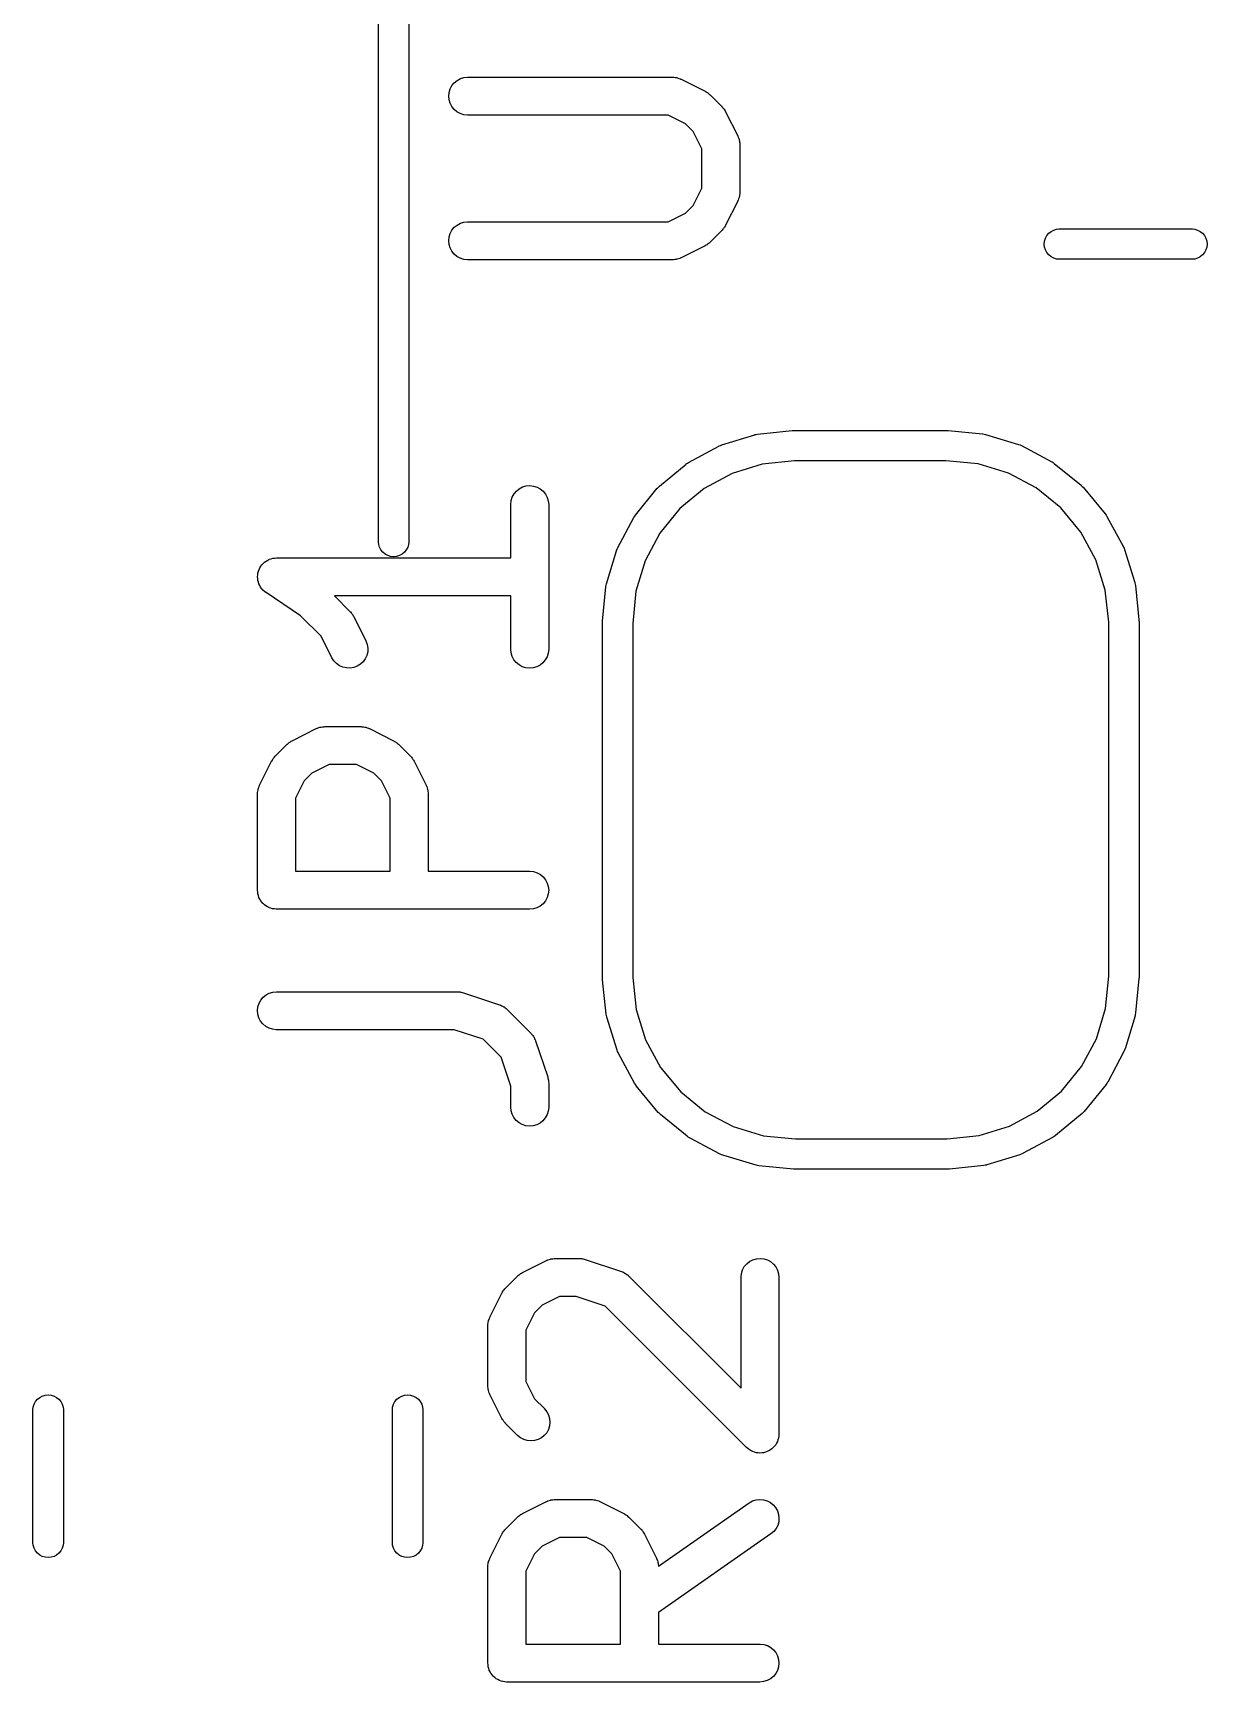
# Model space of a CAD drawing. Extents: x 5.41 to 7.09, y -4.5 to -2.81.
# Drawn here: x 6.7497 to 6.9323, y -4.1717 to -3.9151 of the extents above; entities that cross this region are included whole.
import ezdxf

# ---------------------------------------------------------------- set-up
doc = ezdxf.new("R2010")
doc.units = 0
doc.header["$MEASUREMENT"] = 0
doc.layers.add('BLACK', color=7, linetype='CONTINUOUS')

msp = doc.modelspace()

# ---------------------------------------------------------------- linework, layer by layer
at = {"layer": 'BLACK', "linetype": 'CONTINUOUS'}
for p, q in [((6.80343, -3.91732), (6.80343, -3.7815)), ((6.80815, -3.7815), (6.80815, -3.99433)), ((6.80343, -3.99433), (6.80343, -3.91732)), ((6.80343, -3.91732), (6.80343, -3.91732)), ((6.81522, -3.92284), (6.81566, -3.92248)), ((6.81566, -3.92248), (6.81617, -3.92221)), ((6.81617, -3.92221), (6.81672, -3.92204)), ((6.81672, -3.92204), (6.8173, -3.92199)), ((6.8173, -3.92199), (6.84917, -3.92199)), ((6.84917, -3.92199), (6.84921, -3.92199)), ((6.84921, -3.92199), (6.8493, -3.922)), ((6.8493, -3.922), (6.84938, -3.922)), ((6.84938, -3.922), (6.84958, -3.92203)), ((6.84958, -3.92203), (6.84978, -3.92205)), ((6.84978, -3.92205), (6.84987, -3.92208)), ((6.84987, -3.92208), (6.84995, -3.92209)), ((6.84995, -3.92209), (6.85014, -3.92217)), ((6.85014, -3.92217), (6.85033, -3.92223)), ((6.85033, -3.92223), (6.85041, -3.92227)), ((6.85041, -3.92227), (6.85049, -3.9223)), ((6.85049, -3.9223), (6.85424, -3.92417)), ((6.81435, -3.92492), (6.81441, -3.92435)), ((6.8144, -3.92549), (6.81435, -3.92492)), ((6.81441, -3.92435), (6.81458, -3.9238)), ((6.81458, -3.9238), (6.81485, -3.92329)), ((6.81485, -3.92329), (6.81522, -3.92284)), ((6.85424, -3.92417), (6.85428, -3.92419)), ((6.85428, -3.92419), (6.85442, -3.92428)), ((6.85442, -3.92428), (6.85456, -3.92436)), ((6.85456, -3.92436), (6.85466, -3.92444)), ((6.85466, -3.92444), (6.85476, -3.92451)), ((6.85476, -3.92451), (6.85488, -3.92462)), ((6.85488, -3.92462), (6.85501, -3.92473)), ((6.85501, -3.92473), (6.85688, -3.9266)), ((6.81456, -3.92605), (6.8144, -3.92549)), ((6.81483, -3.92656), (6.81456, -3.92605)), ((6.81519, -3.92701), (6.81483, -3.92656)), ((6.81563, -3.92738), (6.81519, -3.92701)), ((6.81614, -3.92765), (6.81563, -3.92738)), ((6.81668, -3.92783), (6.81614, -3.92765)), ((6.81726, -3.92789), (6.81668, -3.92783)), ((6.85688, -3.9266), (6.85691, -3.92663)), ((6.85691, -3.92663), (6.85701, -3.92676)), ((6.85701, -3.92676), (6.85713, -3.92688)), ((6.85713, -3.92688), (6.85719, -3.92699)), ((6.85719, -3.92699), (6.85727, -3.92708)), ((6.85727, -3.92708), (6.85735, -3.92723)), ((6.85735, -3.92723), (6.85743, -3.92737)), ((6.85743, -3.92737), (6.85931, -3.93112)), ((6.8173, -3.92789), (6.81726, -3.92789)), ((6.84847, -3.92789), (6.8173, -3.92789)), ((6.85117, -3.92924), (6.84847, -3.92789)), ((6.85237, -3.93044), (6.85117, -3.92924)), ((6.85372, -3.93314), (6.85237, -3.93044)), ((6.85931, -3.93112), (6.85933, -3.93116)), ((6.85933, -3.93116), (6.85936, -3.93124)), ((6.85936, -3.93124), (6.8594, -3.93131)), ((6.8594, -3.93131), (6.85946, -3.93151)), ((6.85946, -3.93151), (6.85953, -3.9317)), ((6.85953, -3.9317), (6.85954, -3.93178)), ((6.85954, -3.93178), (6.85957, -3.93187)), ((6.85957, -3.93187), (6.85958, -3.93207)), ((6.85958, -3.93207), (6.85962, -3.93227)), ((6.85962, -3.93227), (6.85961, -3.93235)), ((6.85961, -3.93235), (6.85962, -3.93244)), ((6.85962, -3.93244), (6.85962, -3.93994)), ((6.85372, -3.93924), (6.85372, -3.93314)), ((6.85237, -3.94194), (6.85372, -3.93924)), ((6.85953, -3.94063), (6.85952, -3.94072)), ((6.85956, -3.94055), (6.85953, -3.94063)), ((6.85958, -3.94035), (6.85956, -3.94055)), ((6.85961, -3.94015), (6.85958, -3.94035)), ((6.85962, -3.93998), (6.85961, -3.94007)), ((6.85961, -3.94007), (6.85961, -3.94015)), ((6.85962, -3.93994), (6.85962, -3.93998)), ((6.84847, -3.94448), (6.85117, -3.94314)), ((6.85117, -3.94314), (6.85237, -3.94194)), ((6.85931, -3.94126), (6.85743, -3.94501)), ((6.85934, -3.94118), (6.85931, -3.94126)), ((6.85938, -3.9411), (6.85934, -3.94118)), ((6.85944, -3.94091), (6.85938, -3.9411)), ((6.85952, -3.94072), (6.85944, -3.94091)), ((6.81458, -3.94629), (6.81485, -3.94579)), ((6.81485, -3.94579), (6.81522, -3.94534)), ((6.81522, -3.94534), (6.81566, -3.94498)), ((6.81566, -3.94498), (6.81617, -3.94471)), ((6.81617, -3.94471), (6.81672, -3.94454)), ((6.81672, -3.94454), (6.8173, -3.94448)), ((6.8173, -3.94448), (6.84847, -3.94448)), ((6.85688, -3.94578), (6.85501, -3.94765)), ((6.85699, -3.94565), (6.85688, -3.94578)), ((6.8571, -3.94553), (6.85699, -3.94565)), ((6.85717, -3.94543), (6.8571, -3.94553)), ((6.85725, -3.94533), (6.85717, -3.94543)), ((6.85733, -3.94518), (6.85725, -3.94533)), ((6.85742, -3.94504), (6.85733, -3.94518)), ((6.85743, -3.94501), (6.85742, -3.94504)), ((6.90804, -3.94598), (6.90845, -3.94576)), ((6.90845, -3.94576), (6.9089, -3.94562)), ((6.9089, -3.94562), (6.90924, -3.94559)), ((6.90924, -3.94559), (6.93005, -3.94559)), ((6.93005, -3.94559), (6.93039, -3.94562)), ((6.93039, -3.94562), (6.93084, -3.94576)), ((6.93084, -3.94576), (6.93125, -3.94598)), ((6.81435, -3.94742), (6.81441, -3.94684)), ((6.8144, -3.94799), (6.81435, -3.94742)), ((6.81456, -3.94854), (6.8144, -3.94799)), ((6.81441, -3.94684), (6.81458, -3.94629)), ((6.85424, -3.9482), (6.85049, -3.95008)), ((6.85438, -3.94812), (6.85424, -3.9482)), ((6.85453, -3.94804), (6.85438, -3.94812)), ((6.85462, -3.94796), (6.85453, -3.94804)), ((6.85473, -3.9479), (6.85462, -3.94796)), ((6.85485, -3.94778), (6.85473, -3.9479)), ((6.85498, -3.94768), (6.85485, -3.94778)), ((6.85501, -3.94765), (6.85498, -3.94768)), ((6.90699, -3.94795), (6.90703, -3.94749)), ((6.90703, -3.94842), (6.90699, -3.94795)), ((6.90703, -3.94749), (6.90717, -3.94704)), ((6.90717, -3.94704), (6.90739, -3.94663)), ((6.90739, -3.94663), (6.90768, -3.94627)), ((6.90768, -3.94627), (6.90804, -3.94598)), ((6.93125, -3.94598), (6.93161, -3.94627)), ((6.93161, -3.94627), (6.9319, -3.94663)), ((6.9319, -3.94663), (6.93212, -3.94704)), ((6.93212, -3.94704), (6.93226, -3.94749)), ((6.93226, -3.94749), (6.9323, -3.94795)), ((6.9323, -3.94795), (6.93226, -3.94842)), ((6.81483, -3.94905), (6.81456, -3.94854)), ((6.81519, -3.9495), (6.81483, -3.94905)), ((6.81563, -3.94987), (6.81519, -3.9495)), ((6.81614, -3.95015), (6.81563, -3.94987)), ((6.81668, -3.95033), (6.81614, -3.95015)), ((6.81726, -3.95039), (6.81668, -3.95033)), ((6.8173, -3.95039), (6.81726, -3.95039)), ((6.84917, -3.95039), (6.8173, -3.95039)), ((6.84926, -3.95038), (6.84917, -3.95039)), ((6.84934, -3.95038), (6.84926, -3.95038)), ((6.84954, -3.95035), (6.84934, -3.95038)), ((6.84974, -3.95033), (6.84954, -3.95035)), ((6.84983, -3.95031), (6.84974, -3.95033)), ((6.84991, -3.9503), (6.84983, -3.95031)), ((6.8501, -3.95023), (6.84991, -3.9503)), ((6.85029, -3.95017), (6.8501, -3.95023)), ((6.85037, -3.95013), (6.85029, -3.95017)), ((6.85045, -3.9501), (6.85037, -3.95013)), ((6.85049, -3.95008), (6.85045, -3.9501)), ((6.90717, -3.94886), (6.90703, -3.94842)), ((6.90739, -3.94927), (6.90717, -3.94886)), ((6.90768, -3.94963), (6.90739, -3.94927)), ((6.90804, -3.94993), (6.90768, -3.94963)), ((6.90845, -3.95015), (6.90804, -3.94993)), ((6.9089, -3.95028), (6.90845, -3.95015)), ((6.90924, -3.95031), (6.9089, -3.95028)), ((6.93005, -3.95031), (6.90924, -3.95031)), ((6.93039, -3.95028), (6.93005, -3.95031)), ((6.93084, -3.95015), (6.93039, -3.95028)), ((6.93125, -3.94993), (6.93084, -3.95015)), ((6.93161, -3.94963), (6.93125, -3.94993)), ((6.9319, -3.94927), (6.93161, -3.94963)), ((6.93212, -3.94886), (6.9319, -3.94927)), ((6.93226, -3.94842), (6.93212, -3.94886)), ((6.85681, -3.97919), (6.86195, -3.9776)), ((6.86195, -3.9776), (6.86198, -3.97759)), ((6.86198, -3.97759), (6.86219, -3.97755)), ((6.86219, -3.97755), (6.8624, -3.9775)), ((6.8624, -3.9775), (6.86775, -3.97694)), ((6.86775, -3.97694), (6.86778, -3.97694)), ((6.86778, -3.97694), (6.86789, -3.97694)), ((6.86789, -3.97694), (6.86799, -3.97693)), ((6.86799, -3.97693), (6.86807, -3.97693)), ((6.86807, -3.97693), (6.86807, -3.97693)), ((6.86807, -3.97693), (6.89193, -3.97693)), ((6.89193, -3.97693), (6.89204, -3.97694)), ((6.89204, -3.97694), (6.89204, -3.97694)), ((6.89204, -3.97694), (6.89739, -3.97747)), ((6.89739, -3.97747), (6.89743, -3.97747)), ((6.89743, -3.97747), (6.89764, -3.97751)), ((6.89764, -3.97751), (6.89785, -3.97755)), ((6.89785, -3.97755), (6.903, -3.97911)), ((6.903, -3.97911), (6.90303, -3.97912)), ((6.90303, -3.97912), (6.90322, -3.9792)), ((6.85165, -3.98192), (6.85639, -3.97937)), ((6.85639, -3.97937), (6.85642, -3.97935)), ((6.85642, -3.97935), (6.85661, -3.97927)), ((6.85661, -3.97927), (6.85681, -3.97919)), ((6.86812, -3.98165), (6.86312, -3.98218)), ((6.8682, -3.98165), (6.86812, -3.98165)), ((6.8917, -3.98165), (6.8682, -3.98165)), ((6.8967, -3.98214), (6.8917, -3.98165)), ((6.90322, -3.9792), (6.90342, -3.97929)), ((6.90342, -3.97929), (6.90817, -3.98181)), ((6.84713, -3.98561), (6.85127, -3.98218)), ((6.85127, -3.98218), (6.8513, -3.98216)), ((6.8513, -3.98216), (6.85148, -3.98205)), ((6.85148, -3.98205), (6.85165, -3.98192)), ((6.85843, -3.98363), (6.85411, -3.98597)), ((6.86312, -3.98218), (6.85843, -3.98363)), ((6.90141, -3.98357), (6.8967, -3.98214)), ((6.90575, -3.98587), (6.90141, -3.98357)), ((6.90817, -3.98181), (6.9082, -3.98183)), ((6.9082, -3.98183), (6.90838, -3.98195)), ((6.90838, -3.98195), (6.90855, -3.98207)), ((6.90855, -3.98207), (6.91272, -3.98546)), ((6.82423, -3.98731), (6.82451, -3.98681)), ((6.82451, -3.98681), (6.82488, -3.98637)), ((6.82488, -3.98637), (6.82533, -3.98601)), ((6.82533, -3.98601), (6.82584, -3.98574)), ((6.82584, -3.98574), (6.82639, -3.98558)), ((6.82639, -3.98558), (6.82696, -3.98552)), ((6.82696, -3.98552), (6.82754, -3.98559)), ((6.82754, -3.98559), (6.82809, -3.98576)), ((6.82809, -3.98576), (6.8286, -3.98603)), ((6.8286, -3.98603), (6.82904, -3.9864)), ((6.82904, -3.9864), (6.8294, -3.98684)), ((6.8294, -3.98684), (6.82967, -3.98735)), ((6.8434, -3.99011), (6.8468, -3.98594)), ((6.8468, -3.98594), (6.84682, -3.98591)), ((6.84682, -3.98591), (6.84698, -3.98576)), ((6.84698, -3.98576), (6.84713, -3.98561)), ((6.85411, -3.98597), (6.85032, -3.9891)), ((6.90956, -3.98898), (6.90575, -3.98587)), ((6.91272, -3.98546), (6.91275, -3.98549)), ((6.91275, -3.98549), (6.9129, -3.98564)), ((6.9129, -3.98564), (6.91305, -3.98579)), ((6.91305, -3.98579), (6.91648, -3.98993)), ((6.82399, -3.98844), (6.82406, -3.98786)), ((6.82399, -3.98848), (6.82399, -3.98844)), ((6.82399, -3.99677), (6.82399, -3.98848)), ((6.82406, -3.98786), (6.82423, -3.98731)), ((6.82967, -3.98735), (6.82984, -3.9879)), ((6.82984, -3.9879), (6.8299, -3.98848)), ((6.8299, -3.98848), (6.8299, -4.01097)), ((6.85032, -3.9891), (6.84721, -3.99291)), ((6.91269, -3.99277), (6.90956, -3.98898)), ((6.84062, -3.99524), (6.84315, -3.99049)), ((6.84315, -3.99049), (6.84316, -3.99046)), ((6.84316, -3.99046), (6.84329, -3.99029)), ((6.84329, -3.99029), (6.8434, -3.99011)), ((6.91648, -3.98993), (6.9165, -3.98996)), ((6.9165, -3.98996), (6.91662, -3.99014)), ((6.91662, -3.99014), (6.91674, -3.99032)), ((6.91674, -3.99032), (6.91929, -3.99505)), ((6.80346, -3.99468), (6.80343, -3.99433)), ((6.80815, -3.99433), (6.80812, -3.99468)), ((6.84721, -3.99291), (6.8449, -3.99725)), ((6.91503, -3.99709), (6.91269, -3.99277)), ((6.7862, -3.99713), (6.78645, -3.997)), ((6.78645, -3.99699), (6.78672, -3.99691)), ((6.78645, -3.997), (6.78645, -3.99699)), ((6.78645, -3.997), (6.78645, -3.997)), ((6.78672, -3.99691), (6.787, -3.99683)), ((6.787, -3.99683), (6.787, -3.99683)), ((6.787, -3.99683), (6.78701, -3.99683)), ((6.78701, -3.99683), (6.78729, -3.9968)), ((6.78729, -3.9968), (6.78757, -3.99677)), ((6.78757, -3.99677), (6.82399, -3.99677)), ((6.80359, -3.99512), (6.80346, -3.99468)), ((6.80381, -3.99553), (6.80359, -3.99512)), ((6.80411, -3.99589), (6.80381, -3.99553)), ((6.80447, -3.99619), (6.80411, -3.99589)), ((6.80488, -3.99641), (6.80447, -3.99619)), ((6.80532, -3.99654), (6.80488, -3.99641)), ((6.80579, -3.99659), (6.80532, -3.99654)), ((6.80625, -3.99654), (6.80579, -3.99659)), ((6.8067, -3.99641), (6.80625, -3.99654)), ((6.80711, -3.99619), (6.8067, -3.99641)), ((6.80747, -3.99589), (6.80711, -3.99619)), ((6.80776, -3.99553), (6.80747, -3.99589)), ((6.80798, -3.99512), (6.80776, -3.99553)), ((6.80812, -3.99468), (6.80798, -3.99512)), ((6.83889, -4.00081), (6.84045, -3.99567)), ((6.84045, -3.99567), (6.84046, -3.99563)), ((6.84046, -3.99563), (6.84054, -3.99544)), ((6.84054, -3.99544), (6.84062, -3.99524)), ((6.91648, -4.00179), (6.91503, -3.99709)), ((6.91929, -3.99505), (6.91931, -3.99508)), ((6.91931, -3.99508), (6.91939, -3.99527)), ((6.91939, -3.99527), (6.91947, -3.99547)), ((6.91947, -3.99547), (6.92106, -4.00061)), ((6.78462, -3.9997), (6.78465, -3.99942)), ((6.78465, -3.99942), (6.78468, -3.99913)), ((6.78468, -3.99913), (6.78477, -3.99885)), ((6.78468, -3.99913), (6.78468, -3.99913)), ((6.78468, -3.99913), (6.78468, -3.99913)), ((6.78477, -3.99885), (6.78485, -3.99858)), ((6.78485, -3.99858), (6.78499, -3.99832)), ((6.78485, -3.99858), (6.78485, -3.99858)), ((6.78485, -3.99858), (6.78485, -3.99858)), ((6.78499, -3.99832), (6.78513, -3.99808)), ((6.78513, -3.99807), (6.78531, -3.99785)), ((6.78513, -3.99808), (6.78513, -3.99807)), ((6.78513, -3.99807), (6.78513, -3.99807)), ((6.78531, -3.99785), (6.78549, -3.99763)), ((6.78549, -3.99763), (6.7855, -3.99763)), ((6.7855, -3.99763), (6.78572, -3.99744)), ((6.7855, -3.99763), (6.7855, -3.99763)), ((6.78572, -3.99744), (6.78594, -3.99727)), ((6.78594, -3.99726), (6.7862, -3.99713)), ((6.78594, -3.99727), (6.78594, -3.99726)), ((6.78594, -3.99727), (6.78594, -3.99727)), ((6.8449, -3.99725), (6.84348, -4.00196)), ((6.78462, -3.99971), (6.78462, -3.9997)), ((6.78462, -3.9997), (6.78462, -3.9997)), ((6.78465, -4), (6.78462, -3.99971)), ((6.78467, -4.00028), (6.78465, -4)), ((6.78476, -4.00056), (6.78467, -4.00028)), ((6.78467, -4.00028), (6.78467, -4.00028)), ((6.78467, -4.00028), (6.78467, -4.00028)), ((6.78483, -4.00083), (6.78476, -4.00056)), ((6.78484, -4.00083), (6.78483, -4.00083)), ((6.78496, -4.00106), (6.78484, -4.00083)), ((6.78484, -4.00083), (6.78484, -4.00083)), ((6.7851, -4.00134), (6.78496, -4.00106)), ((6.78528, -4.00157), (6.7851, -4.00134)), ((6.7851, -4.00134), (6.7851, -4.00134)), ((6.7851, -4.00134), (6.7851, -4.00134)), ((6.78546, -4.00179), (6.78528, -4.00157)), ((6.78569, -4.00198), (6.78546, -4.00179)), ((6.78546, -4.00179), (6.78546, -4.00179)), ((6.78546, -4.00179), (6.78546, -4.00179)), ((6.7859, -4.00216), (6.78569, -4.00198)), ((6.78591, -4.00216), (6.7859, -4.00216)), ((6.78594, -4.00218), (6.78591, -4.00216)), ((6.78591, -4.00216), (6.78591, -4.00216)), ((6.78591, -4.00216), (6.78591, -4.00216)), ((6.79132, -4.00577), (6.78594, -4.00218)), ((6.83828, -4.00662), (6.8388, -4.00127)), ((6.8388, -4.00127), (6.83881, -4.00123)), ((6.83881, -4.00123), (6.83885, -4.00102)), ((6.83885, -4.00102), (6.83889, -4.00081)), ((6.84348, -4.00196), (6.84299, -4.00697)), ((6.91701, -4.00679), (6.91648, -4.00179)), ((6.92106, -4.00061), (6.92107, -4.00064)), ((6.92107, -4.00064), (6.92111, -4.00085)), ((6.92111, -4.00085), (6.92116, -4.00106)), ((6.92116, -4.00106), (6.92172, -4.00641)), ((6.82399, -4.00268), (6.79658, -4.00268)), ((6.79658, -4.00268), (6.79904, -4.00514)), ((6.82399, -4.01097), (6.82399, -4.00268)), ((6.79452, -4.00897), (6.79132, -4.00577)), ((6.79904, -4.00514), (6.79906, -4.00517)), ((6.79906, -4.00517), (6.79917, -4.0053)), ((6.79917, -4.0053), (6.79928, -4.00542)), ((6.79928, -4.00542), (6.79935, -4.00552)), ((6.79935, -4.00552), (6.79942, -4.00562)), ((6.79942, -4.00562), (6.7995, -4.00576)), ((6.7995, -4.00576), (6.79959, -4.0059)), ((6.79959, -4.0059), (6.80146, -4.00965)), ((6.83827, -4.00673), (6.83828, -4.00662)), ((6.83827, -4.06208), (6.83827, -4.00673)), ((6.83828, -4.00662), (6.83828, -4.00662)), ((6.84299, -4.00697), (6.84299, -4.06196)), ((6.91701, -4.00686), (6.91701, -4.00679)), ((6.91701, -4.06185), (6.91701, -4.00686)), ((6.92172, -4.00641), (6.92172, -4.00644)), ((6.92172, -4.00644), (6.92172, -4.00655)), ((6.92172, -4.00655), (6.92173, -4.00665)), ((6.92173, -4.00665), (6.92173, -4.00673)), ((6.92173, -4.00673), (6.92173, -4.00673)), ((6.92173, -4.00673), (6.92173, -4.06208)), ((6.79618, -4.0123), (6.79452, -4.00897)), ((6.80146, -4.00965), (6.80148, -4.00969)), ((6.80148, -4.00969), (6.80168, -4.01023)), ((6.79649, -4.01278), (6.79618, -4.0123)), ((6.80137, -4.01246), (6.80104, -4.01293)), ((6.80161, -4.01194), (6.80137, -4.01246)), ((6.80175, -4.01138), (6.80161, -4.01194)), ((6.80168, -4.01023), (6.80177, -4.0108)), ((6.80177, -4.0108), (6.80175, -4.01138)), ((6.82405, -4.01155), (6.82399, -4.01097)), ((6.82421, -4.0121), (6.82405, -4.01155)), ((6.82448, -4.01261), (6.82421, -4.0121)), ((6.82966, -4.01214), (6.82938, -4.01264)), ((6.82983, -4.01159), (6.82966, -4.01214)), ((6.8299, -4.01102), (6.82983, -4.01159)), ((6.8299, -4.01097), (6.8299, -4.01102)), ((6.79688, -4.0132), (6.79649, -4.01278)), ((6.79735, -4.01354), (6.79688, -4.0132)), ((6.79788, -4.01377), (6.79735, -4.01354)), ((6.79844, -4.0139), (6.79788, -4.01377)), ((6.79902, -4.01392), (6.79844, -4.0139)), ((6.79959, -4.01383), (6.79902, -4.01392)), ((6.80012, -4.01363), (6.79959, -4.01383)), ((6.80061, -4.01332), (6.80012, -4.01363)), ((6.80104, -4.01293), (6.80061, -4.01332)), ((6.82485, -4.01306), (6.82448, -4.01261)), ((6.82529, -4.01342), (6.82485, -4.01306)), ((6.8258, -4.0137), (6.82529, -4.01342)), ((6.82635, -4.01387), (6.8258, -4.0137)), ((6.82692, -4.01393), (6.82635, -4.01387)), ((6.8275, -4.01388), (6.82692, -4.01393)), ((6.82805, -4.01371), (6.8275, -4.01388)), ((6.82856, -4.01345), (6.82805, -4.01371)), ((6.82901, -4.01308), (6.82856, -4.01345)), ((6.82938, -4.01264), (6.82901, -4.01308)), ((6.78972, -4.02537), (6.78986, -4.0253)), ((6.78986, -4.0253), (6.79, -4.02521)), ((6.79, -4.02521), (6.79375, -4.02333)), ((6.79375, -4.02333), (6.79379, -4.02331)), ((6.79379, -4.02331), (6.79387, -4.02328)), ((6.79387, -4.02328), (6.79395, -4.02324)), ((6.79395, -4.02324), (6.79414, -4.02318)), ((6.79414, -4.02318), (6.79433, -4.02312)), ((6.79433, -4.02312), (6.79442, -4.0231)), ((6.79442, -4.0231), (6.7945, -4.02308)), ((6.7945, -4.02308), (6.7947, -4.02306)), ((6.7947, -4.02306), (6.7949, -4.02303)), ((6.7949, -4.02303), (6.79499, -4.02303)), ((6.79499, -4.02303), (6.79507, -4.02302)), ((6.79507, -4.02302), (6.8007, -4.02302)), ((6.8007, -4.02302), (6.80074, -4.02302)), ((6.80074, -4.02302), (6.80083, -4.02303)), ((6.80083, -4.02303), (6.80091, -4.02303)), ((6.80091, -4.02303), (6.80111, -4.02306)), ((6.80111, -4.02306), (6.80131, -4.02308)), ((6.80131, -4.02308), (6.80139, -4.02311)), ((6.80139, -4.02311), (6.80148, -4.02313)), ((6.80148, -4.02313), (6.80167, -4.0232)), ((6.80167, -4.0232), (6.80186, -4.02326)), ((6.80186, -4.02326), (6.80194, -4.0233)), ((6.80194, -4.0233), (6.80202, -4.02333)), ((6.80202, -4.02333), (6.80577, -4.02521)), ((6.80577, -4.02521), (6.8058, -4.02523)), ((6.8058, -4.02523), (6.80594, -4.02532)), ((6.80594, -4.02532), (6.80609, -4.02539)), ((6.78707, -4.02798), (6.78714, -4.02788)), ((6.78714, -4.02788), (6.78726, -4.02776)), ((6.78726, -4.02776), (6.78736, -4.02763)), ((6.78736, -4.02763), (6.78924, -4.02576)), ((6.78924, -4.02576), (6.78926, -4.02573)), ((6.78926, -4.02573), (6.78939, -4.02563)), ((6.78939, -4.02563), (6.78952, -4.02551)), ((6.78952, -4.02551), (6.78962, -4.02545)), ((6.78962, -4.02545), (6.78972, -4.02537)), ((6.80609, -4.02539), (6.80618, -4.02547)), ((6.80618, -4.02547), (6.80629, -4.02554)), ((6.80629, -4.02554), (6.80641, -4.02565)), ((6.80641, -4.02565), (6.80653, -4.02576)), ((6.80653, -4.02576), (6.80841, -4.02763)), ((6.80841, -4.02763), (6.80844, -4.02766)), ((6.80844, -4.02766), (6.80854, -4.02779)), ((6.80854, -4.02779), (6.80866, -4.02791)), ((6.80866, -4.02791), (6.80872, -4.02802)), ((6.78493, -4.03215), (6.78681, -4.0284)), ((6.78681, -4.0284), (6.78683, -4.02837)), ((6.78683, -4.02837), (6.78692, -4.02823)), ((6.78692, -4.02823), (6.787, -4.02808)), ((6.787, -4.02808), (6.78707, -4.02798)), ((6.79307, -4.03027), (6.79188, -4.03147)), ((6.79577, -4.02893), (6.79307, -4.03027)), ((6.8, -4.02893), (6.79577, -4.02893)), ((6.8027, -4.03027), (6.8, -4.02893)), ((6.80389, -4.03147), (6.8027, -4.03027)), ((6.80872, -4.02802), (6.8088, -4.02811)), ((6.8088, -4.02811), (6.80887, -4.02826)), ((6.80887, -4.02826), (6.80896, -4.0284)), ((6.80896, -4.0284), (6.81084, -4.03215)), ((6.78466, -4.03306), (6.78469, -4.03286)), ((6.78469, -4.03286), (6.78471, -4.03278)), ((6.78471, -4.03278), (6.78473, -4.03269)), ((6.78473, -4.03269), (6.7848, -4.0325)), ((6.7848, -4.0325), (6.78486, -4.03231)), ((6.78486, -4.03231), (6.7849, -4.03223)), ((6.7849, -4.03223), (6.78493, -4.03215)), ((6.79188, -4.03147), (6.79053, -4.03417)), ((6.80524, -4.03417), (6.80389, -4.03147)), ((6.81084, -4.03215), (6.81086, -4.03219)), ((6.81086, -4.03219), (6.81089, -4.03227)), ((6.81089, -4.03227), (6.81093, -4.03235)), ((6.81093, -4.03235), (6.81098, -4.03254)), ((6.81098, -4.03254), (6.81105, -4.03273)), ((6.81105, -4.03273), (6.81107, -4.03282)), ((6.81107, -4.03282), (6.81109, -4.0329)), ((6.81109, -4.0329), (6.81111, -4.0331)), ((6.78462, -4.03343), (6.78463, -4.03334)), ((6.78462, -4.03347), (6.78462, -4.03343)), ((6.78462, -4.04847), (6.78462, -4.03347)), ((6.78463, -4.03326), (6.78466, -4.03306)), ((6.78463, -4.03334), (6.78463, -4.03326)), ((6.79053, -4.03417), (6.79053, -4.04552)), ((6.80524, -4.04552), (6.80524, -4.03417)), ((6.81111, -4.0331), (6.81114, -4.0333)), ((6.81114, -4.0333), (6.81114, -4.03339)), ((6.81114, -4.03339), (6.81115, -4.03347)), ((6.81115, -4.03347), (6.81115, -4.04552)), ((6.79053, -4.04552), (6.80524, -4.04552)), ((6.81115, -4.04552), (6.82694, -4.04552)), ((6.82694, -4.04552), (6.82699, -4.04552)), ((6.82699, -4.04552), (6.82756, -4.04558)), ((6.82756, -4.04558), (6.82811, -4.04576)), ((6.82811, -4.04576), (6.82861, -4.04603)), ((6.82861, -4.04603), (6.82905, -4.0464)), ((6.82905, -4.0464), (6.82941, -4.04685)), ((6.82941, -4.04685), (6.82968, -4.04736)), ((6.82968, -4.04736), (6.82984, -4.04792)), ((6.82984, -4.04792), (6.8299, -4.04849)), ((6.78465, -4.04875), (6.78462, -4.04847)), ((6.78467, -4.04902), (6.78465, -4.04875)), ((6.78468, -4.04903), (6.78467, -4.04902)), ((6.78468, -4.04904), (6.78468, -4.04903)), ((6.78476, -4.04931), (6.78468, -4.04904)), ((6.78484, -4.04958), (6.78476, -4.04931)), ((6.78484, -4.04959), (6.78484, -4.04958)), ((6.78484, -4.0496), (6.78484, -4.04959)), ((6.78497, -4.04984), (6.78484, -4.0496)), ((6.7851, -4.05009), (6.78497, -4.04984)), ((6.78511, -4.05009), (6.7851, -4.05009)), ((6.78511, -4.0501), (6.78511, -4.05009)), ((6.78529, -4.05032), (6.78511, -4.0501)), ((6.78546, -4.05054), (6.78529, -4.05032)), ((6.78547, -4.05054), (6.78546, -4.05054)), ((6.78548, -4.05055), (6.78547, -4.05054)), ((6.78569, -4.05073), (6.78548, -4.05055)), ((6.78591, -4.05091), (6.78569, -4.05073)), ((6.78592, -4.05091), (6.78591, -4.05091)), ((6.78592, -4.05092), (6.78592, -4.05091)), ((6.78617, -4.05105), (6.78592, -4.05092)), ((6.82858, -4.05093), (6.82807, -4.0512)), ((6.82902, -4.05057), (6.82858, -4.05093)), ((6.82939, -4.05012), (6.82902, -4.05057)), ((6.82967, -4.04961), (6.82939, -4.05012)), ((6.82984, -4.04906), (6.82967, -4.04961)), ((6.8299, -4.04849), (6.82984, -4.04906)), ((6.78641, -4.05118), (6.78617, -4.05105)), ((6.78642, -4.05119), (6.78641, -4.05118)), ((6.78643, -4.05119), (6.78642, -4.05119)), ((6.7867, -4.05127), (6.78643, -4.05119)), ((6.78696, -4.05136), (6.7867, -4.05127)), ((6.78697, -4.05136), (6.78696, -4.05136)), ((6.78698, -4.05136), (6.78697, -4.05136)), ((6.78726, -4.05139), (6.78698, -4.05136)), ((6.78753, -4.05142), (6.78726, -4.05139)), ((6.78755, -4.05142), (6.78753, -4.05142)), ((6.78757, -4.05142), (6.78755, -4.05142)), ((6.78755, -4.05142), (6.78755, -4.05142)), ((6.78755, -4.05142), (6.78755, -4.05142)), ((6.82694, -4.05142), (6.78757, -4.05142)), ((6.82752, -4.05137), (6.82694, -4.05142)), ((6.82807, -4.0512), (6.82752, -4.05137)), ((6.83827, -4.06209), (6.83827, -4.06208)), ((6.83827, -4.06217), (6.83827, -4.06209)), ((6.83828, -4.06227), (6.83827, -4.06217)), ((6.83828, -4.06238), (6.83828, -4.06227)), ((6.83828, -4.06241), (6.83828, -4.06238)), ((6.83884, -4.06776), (6.83828, -4.06241)), ((6.84299, -4.06196), (6.84299, -4.06203)), ((6.84299, -4.06203), (6.84352, -4.06703)), ((6.91652, -4.06686), (6.91701, -4.06185)), ((6.92172, -4.0622), (6.9212, -4.06755)), ((6.92173, -4.06208), (6.92172, -4.0622)), ((6.92172, -4.0622), (6.92172, -4.0622)), ((6.78468, -4.06662), (6.78485, -4.06607)), ((6.78485, -4.06607), (6.78513, -4.06557)), ((6.78513, -4.06557), (6.78549, -4.06512)), ((6.78549, -4.06512), (6.78594, -4.06476)), ((6.78594, -4.06476), (6.78645, -4.06449)), ((6.78645, -4.06449), (6.787, -4.06432)), ((6.787, -4.06432), (6.78757, -4.06427)), ((6.78757, -4.06427), (6.8157, -4.06427)), ((6.8157, -4.06427), (6.81574, -4.06427)), ((6.81574, -4.06427), (6.8159, -4.06428)), ((6.8159, -4.06428), (6.81607, -4.06429)), ((6.81607, -4.06429), (6.81619, -4.06432)), ((6.81619, -4.06432), (6.81631, -4.06433)), ((6.81631, -4.06433), (6.81647, -4.06438)), ((6.81647, -4.06438), (6.81663, -4.06442)), ((6.81663, -4.06442), (6.82225, -4.06629)), ((6.82225, -4.06629), (6.82229, -4.0663)), ((6.82229, -4.0663), (6.82237, -4.06634)), ((6.82237, -4.06634), (6.82245, -4.06637)), ((6.82245, -4.06637), (6.82263, -4.06646)), ((6.78462, -4.0672), (6.78468, -4.06662)), ((6.78467, -4.06777), (6.78462, -4.0672)), ((6.78484, -4.06832), (6.78467, -4.06777)), ((6.7851, -4.06883), (6.78484, -4.06832)), ((6.78546, -4.06928), (6.7851, -4.06883)), ((6.82263, -4.06646), (6.82282, -4.06655)), ((6.82282, -4.06655), (6.82289, -4.0666)), ((6.82289, -4.0666), (6.82296, -4.06664)), ((6.82296, -4.06664), (6.82312, -4.06677)), ((6.82312, -4.06677), (6.82328, -4.06689)), ((6.82328, -4.06689), (6.82334, -4.06695)), ((6.82334, -4.06695), (6.82341, -4.067)), ((6.82341, -4.067), (6.82716, -4.07075)), ((6.83889, -4.06797), (6.83884, -4.06776)), ((6.83893, -4.06818), (6.83889, -4.06797)), ((6.83894, -4.06821), (6.83893, -4.06818)), ((6.84053, -4.07335), (6.83894, -4.06821)), ((6.84352, -4.06703), (6.84497, -4.07173)), ((6.9151, -4.07157), (6.91652, -4.06686)), ((6.92111, -4.068), (6.91955, -4.07315)), ((6.92115, -4.0678), (6.92111, -4.068)), ((6.92119, -4.06758), (6.92115, -4.0678)), ((6.9212, -4.06755), (6.92119, -4.06758)), ((6.78591, -4.06965), (6.78546, -4.06928)), ((6.78641, -4.06993), (6.78591, -4.06965)), ((6.78696, -4.07011), (6.78641, -4.06993)), ((6.78753, -4.07017), (6.78696, -4.07011)), ((6.78757, -4.07017), (6.78753, -4.07017)), ((6.81522, -4.07017), (6.78757, -4.07017)), ((6.81972, -4.07167), (6.81522, -4.07017)), ((6.82716, -4.07075), (6.82719, -4.07078)), ((6.82719, -4.07078), (6.82724, -4.07085)), ((6.82724, -4.07085), (6.8273, -4.07091)), ((6.8273, -4.07091), (6.82742, -4.07108)), ((6.82742, -4.07108), (6.82755, -4.07123)), ((6.82755, -4.07123), (6.82759, -4.07131)), ((6.82759, -4.07131), (6.82764, -4.07138)), ((6.82764, -4.07138), (6.82772, -4.07157)), ((6.82249, -4.07444), (6.81972, -4.07167)), ((6.82772, -4.07157), (6.82781, -4.07175)), ((6.82781, -4.07175), (6.82784, -4.07183)), ((6.82784, -4.07183), (6.82787, -4.07191)), ((6.82787, -4.07191), (6.82975, -4.07753)), ((6.84061, -4.07354), (6.84053, -4.07335)), ((6.84069, -4.07374), (6.84061, -4.07354)), ((6.84071, -4.07377), (6.84069, -4.07374)), ((6.84326, -4.0785), (6.84071, -4.07377)), ((6.84497, -4.07173), (6.84731, -4.07605)), ((6.91279, -4.07591), (6.9151, -4.07157)), ((6.91938, -4.07358), (6.91685, -4.07833)), ((6.91946, -4.07338), (6.91938, -4.07358)), ((6.91954, -4.07318), (6.91946, -4.07338)), ((6.91955, -4.07315), (6.91954, -4.07318)), ((6.82399, -4.07895), (6.82249, -4.07444)), ((6.84731, -4.07605), (6.85044, -4.07984)), ((6.90968, -4.07972), (6.91279, -4.07591)), ((6.82399, -4.08222), (6.82399, -4.07895)), ((6.82975, -4.07753), (6.82976, -4.07757)), ((6.82976, -4.07757), (6.82979, -4.07773)), ((6.82979, -4.07773), (6.82984, -4.07789)), ((6.82984, -4.07789), (6.82985, -4.07802)), ((6.82985, -4.07802), (6.82988, -4.07814)), ((6.82988, -4.07814), (6.82988, -4.0783)), ((6.82988, -4.0783), (6.8299, -4.07847)), ((6.8299, -4.07847), (6.8299, -4.08222)), ((6.84338, -4.07868), (6.84326, -4.0785)), ((6.8435, -4.07886), (6.84338, -4.07868)), ((6.84352, -4.07889), (6.8435, -4.07886)), ((6.84695, -4.08303), (6.84352, -4.07889)), ((6.9166, -4.07871), (6.9132, -4.08288)), ((6.91672, -4.07853), (6.9166, -4.07871)), ((6.91684, -4.07836), (6.91672, -4.07853)), ((6.91685, -4.07833), (6.91684, -4.07836)), ((6.85044, -4.07984), (6.85425, -4.08295)), ((6.90589, -4.08285), (6.90968, -4.07972)), ((6.82405, -4.08279), (6.82399, -4.08222)), ((6.82421, -4.08334), (6.82405, -4.08279)), ((6.82448, -4.08385), (6.82421, -4.08334)), ((6.82485, -4.0843), (6.82448, -4.08385)), ((6.82529, -4.08466), (6.82485, -4.0843)), ((6.82901, -4.08433), (6.82856, -4.08469)), ((6.82938, -4.08388), (6.82901, -4.08433)), ((6.82966, -4.08338), (6.82938, -4.08388)), ((6.82983, -4.08283), (6.82966, -4.08338)), ((6.8299, -4.08226), (6.82983, -4.08283)), ((6.8299, -4.08222), (6.8299, -4.08226)), ((6.8471, -4.08318), (6.84695, -4.08303)), ((6.84725, -4.08333), (6.8471, -4.08318)), ((6.84728, -4.08335), (6.84725, -4.08333)), ((6.85145, -4.08675), (6.84728, -4.08335)), ((6.85425, -4.08295), (6.85859, -4.08525)), ((6.90157, -4.08519), (6.90589, -4.08285)), ((6.91287, -4.08321), (6.90873, -4.08664)), ((6.91302, -4.08306), (6.91287, -4.08321)), ((6.91318, -4.08291), (6.91302, -4.08306)), ((6.9132, -4.08288), (6.91318, -4.08291)), ((6.8258, -4.08494), (6.82529, -4.08466)), ((6.82635, -4.08511), (6.8258, -4.08494)), ((6.82692, -4.08517), (6.82635, -4.08511)), ((6.8275, -4.08512), (6.82692, -4.08517)), ((6.82805, -4.08495), (6.8275, -4.08512)), ((6.82856, -4.08469), (6.82805, -4.08495)), ((6.85162, -4.08687), (6.85145, -4.08675)), ((6.8518, -4.08699), (6.85162, -4.08687)), ((6.85859, -4.08525), (6.8633, -4.08667)), ((6.8633, -4.08667), (6.8683, -4.08717)), ((6.89188, -4.08717), (6.89688, -4.08664)), ((6.89688, -4.08664), (6.90157, -4.08519)), ((6.90835, -4.08689), (6.90361, -4.08945)), ((6.90852, -4.08677), (6.90835, -4.08689)), ((6.9087, -4.08666), (6.90852, -4.08677)), ((6.90873, -4.08664), (6.9087, -4.08666)), ((6.85183, -4.08701), (6.8518, -4.08699)), ((6.85658, -4.08953), (6.85183, -4.08701)), ((6.8683, -4.08717), (6.8918, -4.08717)), ((6.8918, -4.08717), (6.89188, -4.08717)), ((6.90358, -4.08947), (6.90339, -4.08955)), ((6.90361, -4.08945), (6.90358, -4.08947)), ((6.85678, -4.08962), (6.85658, -4.08953)), ((6.85697, -4.0897), (6.85678, -4.08962)), ((6.857, -4.08971), (6.85697, -4.0897)), ((6.86215, -4.09126), (6.857, -4.08971)), ((6.86236, -4.09131), (6.86215, -4.09126)), ((6.86257, -4.09135), (6.86236, -4.09131)), ((6.86261, -4.09135), (6.86257, -4.09135)), ((6.86796, -4.09188), (6.86261, -4.09135)), ((6.86796, -4.09188), (6.86796, -4.09188)), ((6.86807, -4.09189), (6.86796, -4.09188)), ((6.89193, -4.09189), (6.86807, -4.09189)), ((6.89201, -4.09189), (6.89193, -4.09189)), ((6.89193, -4.09189), (6.89193, -4.09189)), ((6.89211, -4.09188), (6.89201, -4.09189)), ((6.89222, -4.09188), (6.89211, -4.09188)), ((6.89225, -4.09188), (6.89222, -4.09188)), ((6.8976, -4.09131), (6.89225, -4.09188)), ((6.89781, -4.09127), (6.8976, -4.09131)), ((6.89802, -4.09123), (6.89781, -4.09127)), ((6.89805, -4.09122), (6.89802, -4.09123)), ((6.90319, -4.08963), (6.89805, -4.09122)), ((6.90339, -4.08955), (6.90319, -4.08963)), ((6.82583, -4.10795), (6.82958, -4.10607)), ((6.82958, -4.10607), (6.82962, -4.10605)), ((6.82962, -4.10605), (6.8297, -4.10602)), ((6.8297, -4.10602), (6.82977, -4.10598)), ((6.82977, -4.10598), (6.82997, -4.10592)), ((6.82997, -4.10592), (6.83016, -4.10585)), ((6.83016, -4.10585), (6.83024, -4.10584)), ((6.83024, -4.10584), (6.83033, -4.10582)), ((6.83033, -4.10582), (6.83053, -4.1058)), ((6.83053, -4.1058), (6.83073, -4.10576)), ((6.83073, -4.10576), (6.83081, -4.10577)), ((6.83081, -4.10577), (6.8309, -4.10576)), ((6.8309, -4.10576), (6.83465, -4.10576)), ((6.83465, -4.10576), (6.83469, -4.10576)), ((6.83469, -4.10576), (6.83486, -4.10578)), ((6.83486, -4.10578), (6.83502, -4.10578)), ((6.83502, -4.10578), (6.83514, -4.10581)), ((6.83514, -4.10581), (6.83526, -4.10582)), ((6.83526, -4.10582), (6.83542, -4.10587)), ((6.83542, -4.10587), (6.83558, -4.10591)), ((6.83558, -4.10591), (6.84121, -4.10779)), ((6.86006, -4.10755), (6.86033, -4.10704)), ((6.86033, -4.10704), (6.8607, -4.1066)), ((6.8607, -4.1066), (6.86115, -4.10624)), ((6.86115, -4.10624), (6.86166, -4.10597)), ((6.86166, -4.10597), (6.86222, -4.10581)), ((6.86222, -4.10581), (6.86279, -4.10576)), ((6.86279, -4.10576), (6.86336, -4.10582)), ((6.86336, -4.10582), (6.86392, -4.10599)), ((6.86392, -4.10599), (6.86442, -4.10626)), ((6.86442, -4.10626), (6.86487, -4.10663)), ((6.86487, -4.10663), (6.86523, -4.10708)), ((6.86523, -4.10708), (6.8655, -4.10759)), ((6.82319, -4.11037), (6.82506, -4.1085)), ((6.82506, -4.1085), (6.82509, -4.10847)), ((6.82509, -4.10847), (6.82522, -4.10837)), ((6.82522, -4.10837), (6.82534, -4.10825)), ((6.82534, -4.10825), (6.82545, -4.10819)), ((6.82545, -4.10819), (6.82554, -4.10811)), ((6.82554, -4.10811), (6.82569, -4.10803)), ((6.82569, -4.10803), (6.82583, -4.10795)), ((6.84121, -4.10779), (6.84125, -4.1078)), ((6.84125, -4.1078), (6.84133, -4.10784)), ((6.84133, -4.10784), (6.84141, -4.10786)), ((6.84141, -4.10786), (6.84159, -4.10796)), ((6.84159, -4.10796), (6.84177, -4.10804)), ((6.84177, -4.10804), (6.84184, -4.10809)), ((6.84184, -4.10809), (6.84192, -4.10813)), ((6.84192, -4.10813), (6.84207, -4.10826)), ((6.84207, -4.10826), (6.84224, -4.10838)), ((6.84224, -4.10838), (6.84229, -4.10844)), ((6.84229, -4.10844), (6.84236, -4.1085)), ((6.84236, -4.1085), (6.85982, -4.12596)), ((6.85982, -4.10867), (6.85988, -4.1081)), ((6.85982, -4.10871), (6.85982, -4.10867)), ((6.85982, -4.12596), (6.85982, -4.10871)), ((6.85988, -4.1081), (6.86006, -4.10755)), ((6.8655, -4.10759), (6.86567, -4.10814)), ((6.86567, -4.10814), (6.86572, -4.10871)), ((6.86572, -4.10871), (6.86572, -4.13308)), ((6.82076, -4.11489), (6.82263, -4.11114)), ((6.82263, -4.11114), (6.82265, -4.1111)), ((6.82265, -4.1111), (6.82274, -4.11097)), ((6.82274, -4.11097), (6.82282, -4.11082)), ((6.82282, -4.11082), (6.8229, -4.11072)), ((6.8229, -4.11072), (6.82297, -4.11062)), ((6.82297, -4.11062), (6.82308, -4.1105)), ((6.82308, -4.1105), (6.82319, -4.11037)), ((6.8316, -4.11166), (6.8289, -4.11301)), ((6.83417, -4.11166), (6.8316, -4.11166)), ((6.83868, -4.11317), (6.83417, -4.11166)), ((6.82063, -4.11524), (6.82069, -4.11505)), ((6.82069, -4.11505), (6.82073, -4.11497)), ((6.82073, -4.11497), (6.82076, -4.11489)), ((6.8277, -4.11421), (6.82635, -4.11691)), ((6.8289, -4.11301), (6.8277, -4.11421)), ((6.86068, -4.13517), (6.83868, -4.11317)), ((6.82045, -4.11617), (6.82046, -4.11608)), ((6.82045, -4.11621), (6.82045, -4.11617)), ((6.82045, -4.12558), (6.82045, -4.11621)), ((6.82046, -4.116), (6.82049, -4.1158)), ((6.82046, -4.11608), (6.82046, -4.116)), ((6.82049, -4.1158), (6.82051, -4.1156)), ((6.82051, -4.1156), (6.82054, -4.11551)), ((6.82054, -4.11551), (6.82055, -4.11543)), ((6.82055, -4.11543), (6.82063, -4.11524)), ((6.82635, -4.11691), (6.82635, -4.12489)), ((6.82635, -4.12489), (6.8277, -4.12759)), ((6.75007, -4.12804), (6.75037, -4.12768)), ((6.75037, -4.12768), (6.75073, -4.12739)), ((6.75073, -4.12739), (6.75114, -4.12717)), ((6.75114, -4.12717), (6.75158, -4.12703)), ((6.75158, -4.12703), (6.75205, -4.12699)), ((6.75205, -4.12699), (6.75251, -4.12703)), ((6.75251, -4.12703), (6.75296, -4.12717)), ((6.75296, -4.12717), (6.75337, -4.12739)), ((6.75337, -4.12739), (6.75373, -4.12768)), ((6.75373, -4.12768), (6.75402, -4.12804)), ((6.80598, -4.12804), (6.80627, -4.12768)), ((6.80627, -4.12768), (6.80663, -4.12739)), ((6.80663, -4.12739), (6.80704, -4.12717)), ((6.80704, -4.12717), (6.80749, -4.12703)), ((6.80749, -4.12703), (6.80795, -4.12699)), ((6.80795, -4.12699), (6.80842, -4.12703)), ((6.80842, -4.12703), (6.80886, -4.12717)), ((6.80886, -4.12717), (6.80927, -4.12739)), ((6.80927, -4.12739), (6.80963, -4.12768)), ((6.80963, -4.12768), (6.80993, -4.12804)), ((6.82046, -4.12567), (6.82045, -4.12558)), ((6.82045, -4.12576), (6.82046, -4.12567)), ((6.82048, -4.12596), (6.82045, -4.12576)), ((6.8205, -4.12616), (6.82048, -4.12596)), ((6.82053, -4.12624), (6.8205, -4.12616)), ((6.82054, -4.12633), (6.82053, -4.12624)), ((6.82061, -4.12652), (6.82054, -4.12633)), ((6.82067, -4.12671), (6.82061, -4.12652)), ((6.82071, -4.12679), (6.82067, -4.12671)), ((6.82074, -4.12687), (6.82071, -4.12679)), ((6.82076, -4.12691), (6.82074, -4.12687)), ((6.82263, -4.13065), (6.82076, -4.12691)), ((6.8277, -4.12759), (6.82924, -4.12912)), ((6.74969, -4.12924), (6.74972, -4.1289)), ((6.74969, -4.15005), (6.74969, -4.12924)), ((6.74972, -4.1289), (6.74985, -4.12845)), ((6.74985, -4.12845), (6.75007, -4.12804)), ((6.75402, -4.12804), (6.75424, -4.12845)), ((6.75424, -4.12845), (6.75438, -4.1289)), ((6.75438, -4.1289), (6.75441, -4.12924)), ((6.75441, -4.12924), (6.75441, -4.15005)), ((6.80559, -4.12924), (6.80562, -4.1289)), ((6.80559, -4.15005), (6.80559, -4.12924)), ((6.80562, -4.1289), (6.80576, -4.12845)), ((6.80576, -4.12845), (6.80598, -4.12804)), ((6.80993, -4.12804), (6.81015, -4.12845)), ((6.81015, -4.12845), (6.81028, -4.1289)), ((6.81028, -4.1289), (6.81031, -4.12924)), ((6.81031, -4.12924), (6.81031, -4.15005)), ((6.82924, -4.12912), (6.82927, -4.12915)), ((6.82927, -4.12915), (6.82963, -4.1296)), ((6.82963, -4.1296), (6.82989, -4.13011)), ((6.82989, -4.13011), (6.83005, -4.13067)), ((6.82272, -4.1308), (6.82263, -4.13065)), ((6.8228, -4.13094), (6.82272, -4.1308)), ((6.82288, -4.13104), (6.8228, -4.13094)), ((6.82294, -4.13114), (6.82288, -4.13104)), ((6.82306, -4.13126), (6.82294, -4.13114)), ((6.82316, -4.13139), (6.82306, -4.13126)), ((6.82319, -4.13142), (6.82316, -4.13139)), ((6.82506, -4.1333), (6.82319, -4.13142)), ((6.82959, -4.13287), (6.82922, -4.13331)), ((6.82987, -4.13236), (6.82959, -4.13287)), ((6.83004, -4.13181), (6.82987, -4.13236)), ((6.8301, -4.13124), (6.83004, -4.13181)), ((6.83005, -4.13067), (6.8301, -4.13124)), ((6.86572, -4.13308), (6.86572, -4.13311)), ((6.82551, -4.13366), (6.82506, -4.1333)), ((6.82602, -4.13394), (6.82551, -4.13366)), ((6.82657, -4.1341), (6.82602, -4.13394)), ((6.82714, -4.13416), (6.82657, -4.1341)), ((6.82771, -4.13411), (6.82714, -4.13416)), ((6.82827, -4.13394), (6.82771, -4.13411)), ((6.82878, -4.13367), (6.82827, -4.13394)), ((6.82922, -4.13331), (6.82878, -4.13367)), ((6.8609, -4.13535), (6.86068, -4.13517)), ((6.86112, -4.13553), (6.8609, -4.13535)), ((6.86113, -4.13554), (6.86112, -4.13553)), ((6.86112, -4.13553), (6.86112, -4.13553)), ((6.86138, -4.13567), (6.86113, -4.13554)), ((6.86439, -4.13555), (6.86414, -4.13568)), ((6.8644, -4.13555), (6.86439, -4.13555)), ((6.86439, -4.13555), (6.86439, -4.13555)), ((6.86462, -4.13537), (6.8644, -4.13555)), ((6.86484, -4.13519), (6.86462, -4.13537)), ((6.86502, -4.13497), (6.86484, -4.13519)), ((6.86484, -4.13519), (6.86484, -4.13519)), ((6.86484, -4.13519), (6.86484, -4.13519)), ((6.86521, -4.13475), (6.86502, -4.13497)), ((6.86535, -4.13449), (6.86521, -4.13474)), ((6.86521, -4.13474), (6.86521, -4.13475)), ((6.86521, -4.13475), (6.86521, -4.13475)), ((6.86548, -4.13425), (6.86535, -4.13449)), ((6.86549, -4.13424), (6.86548, -4.13425)), ((6.86557, -4.13397), (6.86549, -4.13424)), ((6.86549, -4.13424), (6.86549, -4.13424)), ((6.86566, -4.1337), (6.86557, -4.13397)), ((6.86569, -4.13341), (6.86566, -4.13369)), ((6.86566, -4.13369), (6.86566, -4.13369)), ((6.86566, -4.13369), (6.86566, -4.1337)), ((6.86572, -4.13313), (6.86569, -4.13341)), ((6.86572, -4.13311), (6.86572, -4.13311)), ((6.86572, -4.13311), (6.86572, -4.13312)), ((6.86572, -4.13312), (6.86572, -4.13313)), ((6.86163, -4.13581), (6.86138, -4.13567)), ((6.86164, -4.13581), (6.86163, -4.13581)), ((6.86163, -4.13581), (6.86163, -4.13581)), ((6.86191, -4.13589), (6.86164, -4.13581)), ((6.86218, -4.13598), (6.86191, -4.13589)), ((6.86219, -4.13598), (6.86218, -4.13598)), ((6.86218, -4.13598), (6.86218, -4.13598)), ((6.86247, -4.13601), (6.86219, -4.13598)), ((6.86275, -4.13604), (6.86247, -4.13601)), ((6.86276, -4.13604), (6.86275, -4.13604)), ((6.86304, -4.13601), (6.86276, -4.13604)), ((6.86276, -4.13604), (6.86276, -4.13604)), ((6.86332, -4.13598), (6.86304, -4.13601)), ((6.86333, -4.13598), (6.86332, -4.13598)), ((6.86361, -4.1359), (6.86333, -4.13598)), ((6.86333, -4.13598), (6.86333, -4.13598)), ((6.86388, -4.13582), (6.86361, -4.1359)), ((6.86389, -4.13582), (6.86388, -4.13582)), ((6.86388, -4.13582), (6.86388, -4.13582)), ((6.86414, -4.13568), (6.86389, -4.13582)), ((6.82997, -4.14342), (6.83016, -4.14335)), ((6.83016, -4.14335), (6.83024, -4.14334)), ((6.83024, -4.14334), (6.83033, -4.14331)), ((6.83033, -4.14331), (6.83053, -4.14329)), ((6.83053, -4.14329), (6.83073, -4.14326)), ((6.83073, -4.14326), (6.83081, -4.14326)), ((6.83081, -4.14326), (6.8309, -4.14325)), ((6.8309, -4.14325), (6.83652, -4.14325)), ((6.83652, -4.14325), (6.83657, -4.14325)), ((6.83657, -4.14325), (6.83665, -4.14326)), ((6.83665, -4.14326), (6.83674, -4.14326)), ((6.83674, -4.14326), (6.83694, -4.1433)), ((6.83694, -4.1433), (6.83714, -4.14332)), ((6.83714, -4.14332), (6.83722, -4.14335)), ((6.83722, -4.14335), (6.83731, -4.14336)), ((6.83731, -4.14336), (6.8375, -4.14343)), ((6.86162, -4.14349), (6.86217, -4.14332)), ((6.86217, -4.14332), (6.86274, -4.14325)), ((6.86274, -4.14325), (6.86331, -4.14331)), ((6.86331, -4.14331), (6.86387, -4.14347)), ((6.82509, -4.14597), (6.82522, -4.14586)), ((6.82522, -4.14586), (6.82534, -4.14575)), ((6.82534, -4.14575), (6.82545, -4.14568)), ((6.82545, -4.14568), (6.82554, -4.14561)), ((6.82554, -4.14561), (6.82569, -4.14553)), ((6.82569, -4.14553), (6.82583, -4.14544)), ((6.82583, -4.14544), (6.82958, -4.14357)), ((6.82958, -4.14357), (6.82962, -4.14355)), ((6.82962, -4.14355), (6.8297, -4.14352)), ((6.8297, -4.14352), (6.82977, -4.14348)), ((6.82977, -4.14348), (6.82997, -4.14342)), ((6.8375, -4.14343), (6.83769, -4.14349)), ((6.83769, -4.14349), (6.83776, -4.14354)), ((6.83776, -4.14354), (6.83784, -4.14357)), ((6.83784, -4.14357), (6.84159, -4.14544)), ((6.84159, -4.14544), (6.84163, -4.14546)), ((6.84163, -4.14546), (6.84177, -4.14555)), ((6.84177, -4.14555), (6.84192, -4.14563)), ((6.84192, -4.14563), (6.84201, -4.14571)), ((6.84201, -4.14571), (6.84211, -4.14577)), ((6.84211, -4.14577), (6.84223, -4.14589)), ((6.84223, -4.14589), (6.84236, -4.14599)), ((6.84697, -4.15366), (6.86108, -4.14379)), ((6.86108, -4.14379), (6.86111, -4.14376)), ((6.86111, -4.14376), (6.86162, -4.14349)), ((6.86387, -4.14347), (6.86438, -4.14373)), ((6.86438, -4.14373), (6.86483, -4.14409)), ((6.86483, -4.14409), (6.8652, -4.14453)), ((6.8652, -4.14453), (6.86548, -4.14504)), ((6.86548, -4.14504), (6.86566, -4.14558)), ((6.86566, -4.14558), (6.86572, -4.14616)), ((6.82265, -4.1486), (6.82274, -4.14846)), ((6.82274, -4.14846), (6.82282, -4.14831)), ((6.82282, -4.14831), (6.8229, -4.14822)), ((6.8229, -4.14822), (6.82297, -4.14812)), ((6.82297, -4.14812), (6.82308, -4.148)), ((6.82308, -4.148), (6.82319, -4.14787)), ((6.82319, -4.14787), (6.82506, -4.14599)), ((6.82506, -4.14599), (6.82509, -4.14597)), ((6.84236, -4.14599), (6.84424, -4.14787)), ((6.84424, -4.14787), (6.84427, -4.1479)), ((6.84427, -4.1479), (6.84437, -4.14803)), ((6.84437, -4.14803), (6.84448, -4.14815)), ((6.84448, -4.14815), (6.84455, -4.14825)), ((6.84455, -4.14825), (6.84462, -4.14835)), ((6.84462, -4.14835), (6.8447, -4.1485)), ((6.8649, -4.14825), (6.86446, -4.14863)), ((6.86526, -4.1478), (6.8649, -4.14825)), ((6.86552, -4.14729), (6.86526, -4.1478)), ((6.86568, -4.14673), (6.86552, -4.14729)), ((6.86572, -4.14616), (6.86568, -4.14673)), ((6.74972, -4.15039), (6.74969, -4.15005)), ((6.74985, -4.15084), (6.74972, -4.15039)), ((6.75007, -4.15125), (6.74985, -4.15084)), ((6.75424, -4.15084), (6.75402, -4.15125)), ((6.75438, -4.15039), (6.75424, -4.15084)), ((6.75441, -4.15005), (6.75438, -4.15039)), ((6.80562, -4.15039), (6.80559, -4.15005)), ((6.80576, -4.15084), (6.80562, -4.15039)), ((6.80598, -4.15125), (6.80576, -4.15084)), ((6.81015, -4.15084), (6.80993, -4.15125)), ((6.81028, -4.15039), (6.81015, -4.15084)), ((6.81031, -4.15005), (6.81028, -4.15039)), ((6.82076, -4.15239), (6.82263, -4.14864)), ((6.82263, -4.14864), (6.82265, -4.1486)), ((6.8289, -4.15051), (6.8277, -4.15171)), ((6.8316, -4.14916), (6.8289, -4.15051)), ((6.83583, -4.14916), (6.8316, -4.14916)), ((6.83852, -4.15051), (6.83583, -4.14916)), ((6.83972, -4.15171), (6.83852, -4.15051)), ((6.8447, -4.1485), (6.84479, -4.14864)), ((6.84479, -4.14864), (6.84666, -4.15239)), ((6.86446, -4.14863), (6.84698, -4.16087)), ((6.75037, -4.15161), (6.75007, -4.15125)), ((6.75073, -4.1519), (6.75037, -4.15161)), ((6.75114, -4.15212), (6.75073, -4.1519)), ((6.75158, -4.15226), (6.75114, -4.15212)), ((6.75205, -4.1523), (6.75158, -4.15226)), ((6.75251, -4.15226), (6.75205, -4.1523)), ((6.75296, -4.15212), (6.75251, -4.15226)), ((6.75337, -4.1519), (6.75296, -4.15212)), ((6.75373, -4.15161), (6.75337, -4.1519)), ((6.75402, -4.15125), (6.75373, -4.15161)), ((6.80627, -4.15161), (6.80598, -4.15125)), ((6.80663, -4.1519), (6.80627, -4.15161)), ((6.80704, -4.15212), (6.80663, -4.1519)), ((6.80749, -4.15226), (6.80704, -4.15212)), ((6.80795, -4.1523), (6.80749, -4.15226)), ((6.80842, -4.15226), (6.80795, -4.1523)), ((6.80886, -4.15212), (6.80842, -4.15226)), ((6.80927, -4.1519), (6.80886, -4.15212)), ((6.80963, -4.15161), (6.80927, -4.1519)), ((6.80993, -4.15125), (6.80963, -4.15161)), ((6.82045, -4.15367), (6.82046, -4.15358)), ((6.82046, -4.15349), (6.82049, -4.15329)), ((6.82046, -4.15358), (6.82046, -4.15349)), ((6.82049, -4.15329), (6.82051, -4.15309)), ((6.82051, -4.15309), (6.82054, -4.15301)), ((6.82054, -4.15301), (6.82055, -4.15292)), ((6.82055, -4.15292), (6.82063, -4.15274)), ((6.82063, -4.15274), (6.82069, -4.15254)), ((6.82069, -4.15254), (6.82073, -4.15247)), ((6.82073, -4.15247), (6.82076, -4.15239)), ((6.8277, -4.15171), (6.82635, -4.1544)), ((6.84107, -4.1544), (6.83972, -4.15171)), ((6.84666, -4.15239), (6.84668, -4.15242)), ((6.84668, -4.15242), (6.84671, -4.1525)), ((6.84671, -4.1525), (6.84675, -4.15258)), ((6.84675, -4.15258), (6.84681, -4.15277)), ((6.84681, -4.15277), (6.84688, -4.15296)), ((6.84688, -4.15296), (6.84689, -4.15305)), ((6.84689, -4.15305), (6.84692, -4.15313)), ((6.84692, -4.15313), (6.84694, -4.15333)), ((6.84694, -4.15333), (6.84697, -4.15353)), ((6.84697, -4.15353), (6.84697, -4.15362)), ((6.84697, -4.15362), (6.84697, -4.15366)), ((6.82045, -4.15371), (6.82045, -4.15367)), ((6.82045, -4.1687), (6.82045, -4.15371)), ((6.82635, -4.1544), (6.82635, -4.16575)), ((6.84107, -4.16575), (6.84107, -4.1544)), ((6.84698, -4.16087), (6.84698, -4.16575)), ((6.82635, -4.16575), (6.84107, -4.16575)), ((6.84698, -4.16575), (6.86277, -4.16575)), ((6.86277, -4.16575), (6.86281, -4.16575)), ((6.86281, -4.16575), (6.86338, -4.16582)), ((6.86338, -4.16582), (6.86393, -4.16599)), ((6.86393, -4.16599), (6.86444, -4.16627)), ((6.86444, -4.16627), (6.86488, -4.16664)), ((6.82048, -4.16898), (6.82045, -4.1687)), ((6.8205, -4.16926), (6.82048, -4.16898)), ((6.86488, -4.16664), (6.86524, -4.16709)), ((6.86524, -4.16709), (6.86551, -4.1676)), ((6.86551, -4.1676), (6.86567, -4.16815)), ((6.86572, -4.16873), (6.86566, -4.1693)), ((6.86567, -4.16815), (6.86572, -4.16873)), ((6.8205, -4.16927), (6.8205, -4.16926)), ((6.8205, -4.16928), (6.8205, -4.16927)), ((6.82058, -4.16954), (6.8205, -4.16928)), ((6.82066, -4.16981), (6.82058, -4.16954)), ((6.82067, -4.16982), (6.82066, -4.16981)), ((6.82067, -4.16983), (6.82067, -4.16982)), ((6.8208, -4.17008), (6.82067, -4.16983)), ((6.82093, -4.17032), (6.8208, -4.17008)), ((6.82094, -4.17033), (6.82093, -4.17032)), ((6.82094, -4.17034), (6.82094, -4.17033)), ((6.82112, -4.17056), (6.82094, -4.17034)), ((6.82129, -4.17077), (6.82112, -4.17056)), ((6.8213, -4.17078), (6.82129, -4.17077)), ((6.82131, -4.17079), (6.8213, -4.17078)), ((6.82152, -4.17096), (6.82131, -4.17079)), ((6.82173, -4.17114), (6.82152, -4.17096)), ((6.82174, -4.17115), (6.82173, -4.17114)), ((6.82175, -4.17115), (6.82174, -4.17115)), ((6.82199, -4.17128), (6.82175, -4.17115)), ((6.82224, -4.17142), (6.82199, -4.17128)), ((6.82225, -4.17142), (6.82224, -4.17142)), ((6.82226, -4.17143), (6.82225, -4.17142)), ((6.82252, -4.17151), (6.82226, -4.17143)), ((6.82279, -4.17159), (6.82252, -4.17151)), ((6.8639, -4.17143), (6.86334, -4.1716)), ((6.8644, -4.17116), (6.8639, -4.17143)), ((6.86485, -4.1708), (6.8644, -4.17116)), ((6.86522, -4.17036), (6.86485, -4.1708)), ((6.86549, -4.16985), (6.86522, -4.17036)), ((6.86566, -4.1693), (6.86549, -4.16985)), ((6.8228, -4.17159), (6.82279, -4.17159)), ((6.82281, -4.1716), (6.8228, -4.17159)), ((6.82308, -4.17163), (6.82281, -4.1716)), ((6.82336, -4.17166), (6.82308, -4.17163)), ((6.82338, -4.17166), (6.82336, -4.17166)), ((6.8234, -4.17166), (6.82338, -4.17166)), ((6.82338, -4.17166), (6.82338, -4.17166)), ((6.82338, -4.17166), (6.82338, -4.17166)), ((6.86277, -4.17166), (6.8234, -4.17166)), ((6.86334, -4.1716), (6.86277, -4.17166))]:
    msp.add_line(p, q, dxfattribs=at)

doc.saveas('drawing.dxf')
